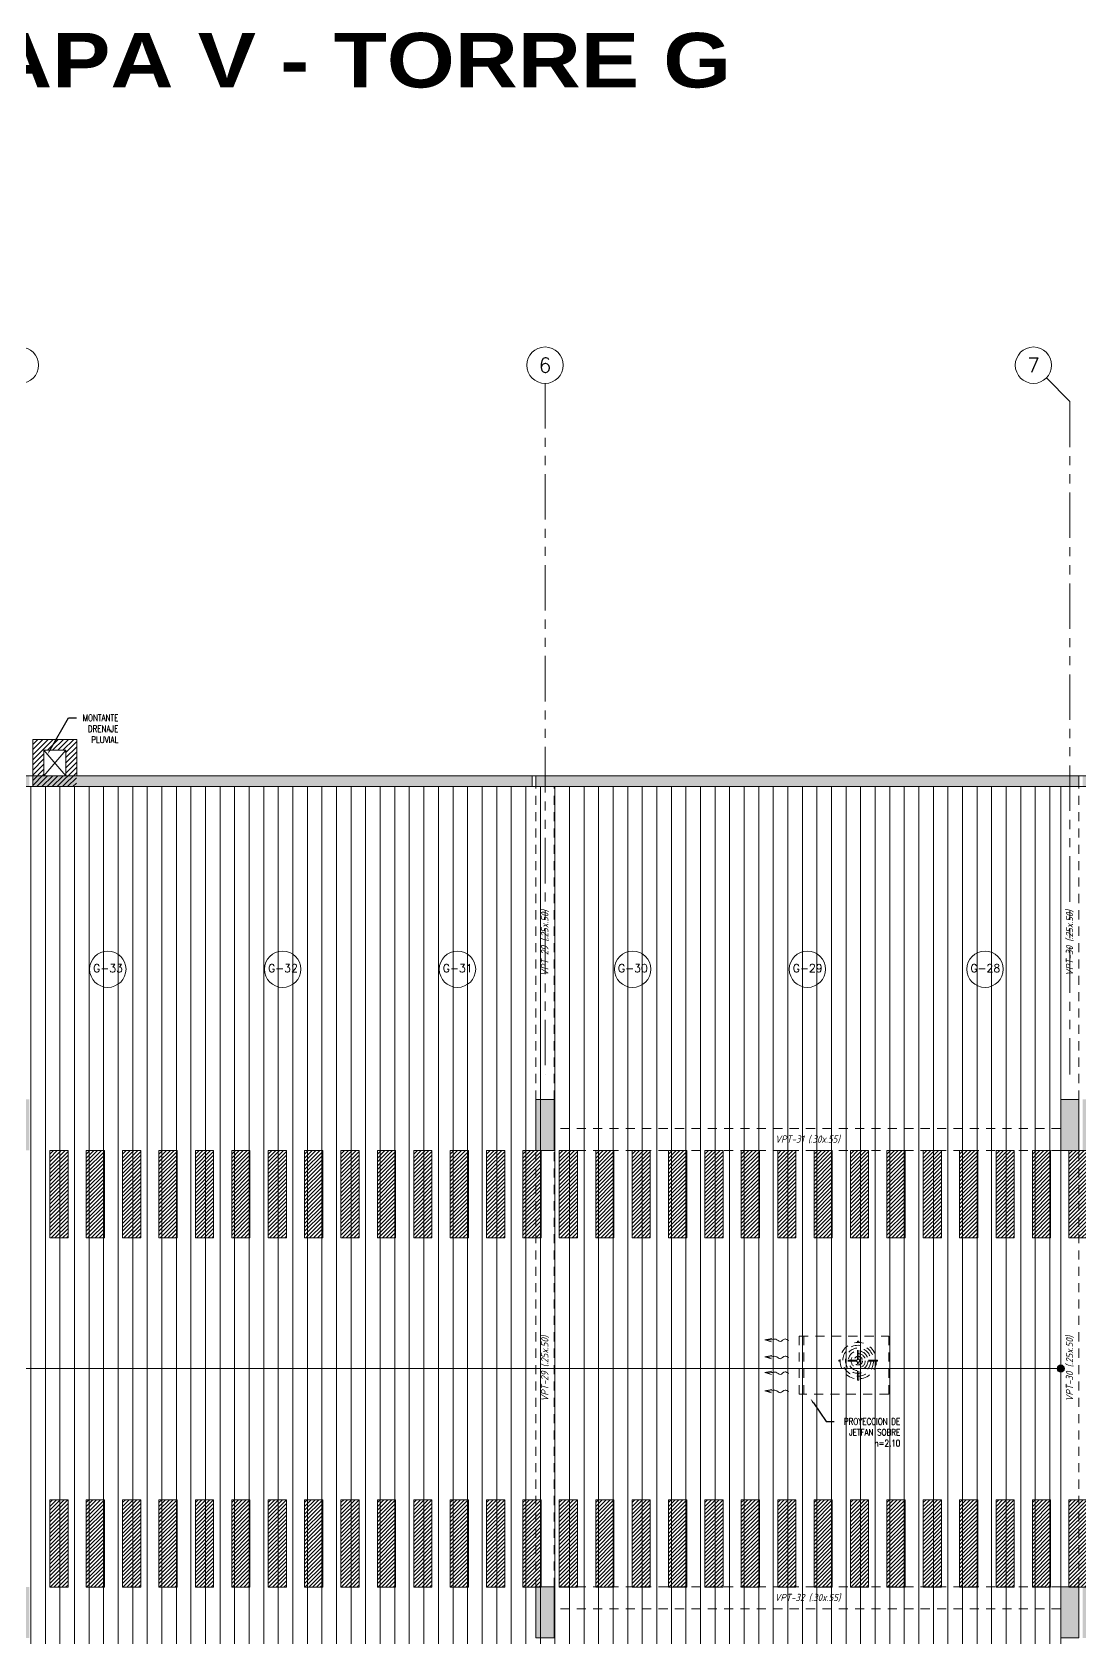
# Model space of a CAD drawing. Header units: millimetres. Extents: x 2085 to 2829, y 1352 to 1631.
# Drawn here: x 2142.4 to 2156.79, y 1447.39 to 1469.46 of the extents above; entities that cross this region are included whole.
import ezdxf
from ezdxf import colors
from ezdxf.entities.mleader import LeaderData, LeaderLine
from ezdxf.enums import TextEntityAlignment as Align
from ezdxf.math import Vec2, Vec3

# ---------------------------------------------------------------- set-up
doc = ezdxf.new("R2010")
doc.units = ezdxf.units.MM
for name, pattern in [('HIDDEN', [0.375, 0.25, -0.125]), ('HIDDEN2', [0.1875, 0.125, -0.0625]), ('PHANTOM', [2.5, 1.25, -0.25, 0.25, -0.25, 0.25, -0.25]), ('PHANTOM2', [1.25, 0.625, -0.125, 0.125, -0.125, 0.125, -0.125])]:
    doc.linetypes.add(name, pattern=pattern)
doc.layers.get('0').update_dxf_attribs({"color": 251, "lineweight": 9})
for name, color, linetype, lineweight in [('A-EJES', 251, 'PHANTOM', 9), ('A-ESTRUCTURA-HATCH', 251, 'Continuous', 13), ('A-ESTRUCTURA-PLACAS', 251, 'Continuous', 13), ('A-ESTRUCTURA-VIGAS', 251, 'HIDDEN2', 13), ('A-HATCH', 251, 'Continuous', 9), ('A-LINEAS', 251, 'Continuous', 9), ('A-MUROS', 251, 'Continuous', 9), ('A-NUMERO ESTAC', 251, 'Continuous', 13), ('A-TEXTO-INDICACIONES', 251, 'Continuous', 13), ('A_30_Extractores', 251, 'Continuous', 13), ('CIRCULACION PEATONAL', 251, 'Continuous', 13), ('L-06_EQ-FIN-CONT', 251, 'Continuous', 13), ('L3 Equipos y Ductos', 251, 'Continuous', 13), ('L4 Linea mediana', 251, 'Continuous', 13), ('L5 Linea mediana segmentada', 251, 'HIDDEN2', 13), ('L6 Linea fina', 251, 'Continuous', 13), ('MURO CF 60', 251, 'Continuous', 13)]:
    doc.layers.add(name, color=color, linetype=linetype, lineweight=lineweight)
doc.layers.add('A-ETAPAS', color=251, linetype='Continuous', lineweight=9, plot=False)
doc.layers.add('A_50_Vigas Chata', color=251, linetype='HIDDEN', lineweight=13, plot=False)
doc.styles.add('APPIA -TEXTOS-GENERALES', font='isocp.shx', dxfattribs={"oblique": 15})
doc.styles.add('R160-75', font='ariblk.ttf', dxfattribs={"height": 0.6})
doc.styles.add('ROMANS', font='romans.shx', dxfattribs={"width": 0.8})
doc.styles.add('TXT_COTAS', font='romans.shx', dxfattribs={"width": 0.8})

# ---------------------------------------------------------------- blocks, each defined once
blk = doc.blocks.new('EST P2')
at = {"layer": 'A-ESTRUCTURA-HATCH'}
h = blk.add_hatch(color=256, dxfattribs=at)
h.dxf.hatch_style = 1
h.paths.add_polyline_path([(-19.425, 5.95), (-23.374, 5.95), (-23.374, 5), (-25.49, 5), (-25.49, 4.85), (-23.224, 4.85), (-23.224, 5.75), (-19.575, 5.75), (-19.575, 4.85), (-18.03, 4.85), (-18.03, 5), (-19.425, 5)])
h.paths.add_polyline_path([(-25.54, 5), (-32.4, 5), (-32.4, 4.85), (-25.54, 4.85)])
h.paths.add_polyline_path([(-32.45, 5), (-39.91, 5), (-39.91, 4.85), (-32.45, 4.85)])
h.paths.add_polyline_path([(-39.96, 5), (-44.735, 5), (-44.735, 4.85), (-39.96, 4.85)])
h.paths.add_polyline_path([(-44.785, 5.05), (-45.035, 5.05), (-45.035, 0.15), (-47.24, 0.15), (-47.24, -0.15), (-44.785, -0.15)])
h.paths.add_polyline_path([(-46.99, -0.2), (-47.24, -0.2), (-47.24, -6.1), (-46.99, -6.1)])
h.paths.add_polyline_path([(-46.99, -6.15), (-47.24, -6.15), (-47.24, -11.4), (-46.99, -11.4)])
h.paths.add_polyline_path([(-39.96, -11.15), (-46.94, -11.15), (-46.94, -11.3), (-39.96, -11.3)])
h.paths.add_polyline_path([(-32.45, -11.15), (-39.91, -11.15), (-39.91, -11.3), (-32.45, -11.3)])
h.paths.add_polyline_path([(-25.54, -11.15), (-32.4, -11.15), (-32.4, -11.3), (-25.54, -11.3)])
h.paths.add_polyline_path([(-18.03, -11.15), (-25.49, -11.15), (-25.49, -11.3), (-18.03, -11.3)])
h.paths.add_polyline_path([(-11.12, -11.15), (-17.98, -11.15), (-17.98, -11.3), (-11.12, -11.3)])
h.paths.add_polyline_path([(-3.61, -11.15), (-11.07, -11.15), (-11.07, -11.3), (-3.61, -11.3)])
h.paths.add_polyline_path([(3.6, -11.15), (-3.56, -11.15), (-3.56, -11.3), (3.6, -11.3)])
h.paths.add_polyline_path([(12.2, -11.15), (3.65, -11.15), (3.65, -11.3), (12.2, -11.3)])
h.paths.add_polyline_path([(18.02, -11.15), (12.25, -11.15), (12.25, -11.3), (18.02, -11.3)])
h.paths.add_polyline_path([(23.02, -11.15), (18.07, -11.15), (18.07, -11.3), (23.02, -11.3)])
h.paths.add_polyline_path([(30.23, -11.15), (23.07, -11.15), (23.07, -11.3), (30.23, -11.3)])
h.paths.add_polyline_path([(35.53, -11.15), (30.28, -11.15), (30.28, -11.3), (35.53, -11.3)])
h.paths.add_polyline_path([(43.04, -11.15), (35.58, -11.15), (35.58, -11.3), (43.04, -11.3)])
h.paths.add_polyline_path([(49.95, -11.15), (43.09, -11.15), (43.09, -11.3), (49.95, -11.3)])
h.paths.add_polyline_path([(57.46, -11.15), (50, -11.15), (50, -11.3), (57.46, -11.3)])
h.paths.add_polyline_path([(64.37, -11.15), (57.51, -11.15), (57.51, -11.3), (64.37, -11.3)])
h.paths.add_polyline_path([(71.88, -11.15), (64.42, -11.15), (64.42, -11.3), (71.88, -11.3)])
h.paths.add_polyline_path([(59.801, -0.15), (60.001, -0.15, -0.616916), (65.272, 2.496), (65.272, -0.15), (65.422, -0.15), (65.422, 2.378, -0.221665), (66.601, -0.15), (66.801, -0.15, 0.99999)], flags=0)
h.paths.add_polyline_path([(72.801, -0.15), (73.001, -0.15, 1), (53.601, -0.15), (53.801, -0.15, -1)])
h.paths.add_polyline_path([(53.376, 5), (51.865, 5), (51.865, 4.85), (53.376, 4.85)])
h.paths.add_polyline_path([(51.865, 5), (47.915, 5), (47.915, -0.15), (50.25, -0.15), (50.25, 0), (48.065, 0), (48.065, 2.05), (50.015, 2.05), (50.015, 2.2), (48.065, 2.2), (48.065, 4.85), (51.715, 4.85), (51.715, 1.9), (51.865, 1.9), (51.865, 4.85), (51.865, 4.85)])
h.paths.add_polyline_path([(47.865, 5), (43.09, 5), (43.09, 4.85), (47.865, 4.85)])
h.paths.add_polyline_path([(43.04, 5), (35.58, 5), (35.58, 4.85), (43.04, 4.85)])
h.paths.add_polyline_path([(32.726, 5.95), (28.776, 5.95), (28.776, 5), (23.07, 5), (23.07, 4.85), (28.926, 4.85), (28.926, 5.75), (32.576, 5.75), (32.576, 4.85), (35.53, 4.85), (35.53, 5), (32.726, 5)])
h.paths.add_polyline_path([(23.02, 5), (18.07, 5), (18.07, 4.85), (23.02, 4.85)])
h.paths.add_polyline_path([(18.02, 5), (12.25, 5), (12.25, 4.85), (18.02, 4.85)])
h.paths.add_polyline_path([(12.2, 5), (5.876, 5), (5.876, 4.85), (12.2, 4.85)])
h.paths.add_polyline_path([(3.775, 5), (-3.56, 5), (-3.56, 4.85), (-0.175, 4.85), (-0.175, -0.151), (1.925, -0.151), (1.925, 0), (-0.025, 0), (-0.025, 2.05), (3.775, 2.05), (3.775, 2.2), (-0.025, 2.2), (-0.025, 4.85), (3.625, 4.85), (3.625, 3.2), (3.775, 3.2)])
h.paths.add_polyline_path([(-3.61, 5), (-11.07, 5), (-11.07, 4.85), (-3.61, 4.85)])
h.paths.add_polyline_path([(-11.12, 5), (-17.98, 5), (-17.98, 4.85), (-11.12, 4.85)])
h = blk.add_hatch(color=256, dxfattribs=at)
h.dxf.hatch_style = 1
h.paths.add_polyline_path([(-3.56, -6.15), (-3.31, -6.15), (-3.31, -6.85), (-3.56, -6.85)])
h.paths.add_polyline_path([(-3.56, 0.55), (-3.31, 0.55), (-3.31, -0.15), (-3.56, -0.15)])
h.paths.add_polyline_path([(-3.86, -6.15), (-3.61, -6.15), (-3.61, -6.85), (-3.86, -6.85)])
h.paths.add_polyline_path([(-3.86, 0.55), (-3.61, 0.55), (-3.61, -0.15), (-3.86, -0.15)])
h.paths.add_polyline_path([(-11.07, -6.15), (-10.82, -6.15), (-10.82, -6.85), (-11.07, -6.85)])
h.paths.add_polyline_path([(-11.07, 0.55), (-10.82, 0.55), (-10.82, -0.15), (-11.07, -0.15)])
h.paths.add_polyline_path([(-18.28, -6.15), (-18.03, -6.15), (-18.03, -6.85), (-18.28, -6.85)])
h.paths.add_polyline_path([(-18.28, 0.55), (-18.03, 0.55), (-18.03, -0.15), (-18.28, -0.15)])
h.paths.add_polyline_path([(-25.49, -6.15), (-25.24, -6.15), (-25.24, -6.85), (-25.49, -6.85)])
h.paths.add_polyline_path([(-25.49, 0.55), (-25.24, 0.55), (-25.24, -0.15), (-25.49, -0.15)])
h.paths.add_polyline_path([(-32.7, -6.15), (-32.45, -6.15), (-32.45, -6.85), (-32.7, -6.85)])
h.paths.add_polyline_path([(-32.7, 0.55), (-32.45, 0.55), (-32.45, -0.15), (-32.7, -0.15)])
h.paths.add_polyline_path([(-39.91, -6.15), (-39.66, -6.15), (-39.66, -6.85), (-39.91, -6.85)])
h.paths.add_polyline_path([(-39.91, 0.55), (-39.66, 0.55), (-39.66, -0.15), (-39.91, -0.15)])
h.paths.add_polyline_path([(3.65, -6.15), (3.9, -6.15), (3.9, -6.85), (3.65, -6.85)])
h.paths.add_polyline_path([(3.626, 0.55), (3.9, 0.55), (3.9, -0.15), (3.626, -0.15)])
h.paths.add_polyline_path([(42.79, -6.15), (43.04, -6.15), (43.04, -6.85), (42.79, -6.85)])
h.paths.add_polyline_path([(42.79, 0.55), (43.04, 0.55), (43.04, -0.15), (42.79, -0.15)])
h.paths.add_polyline_path([(35.58, -6.15), (35.83, -6.15), (35.83, -6.85), (35.58, -6.85)])
h.paths.add_polyline_path([(35.58, 0.55), (35.83, 0.55), (35.83, -0.15), (35.58, -0.15)])
h.paths.add_polyline_path([(35.28, -6.15), (35.53, -6.15), (35.53, -6.85), (35.28, -6.85)])
h.paths.add_polyline_path([(35.28, 0.55), (35.53, 0.55), (35.53, -0.15), (35.28, -0.15)])
h.paths.add_polyline_path([(30.28, -6.15), (30.53, -6.15), (30.53, -6.85), (30.28, -6.85)])
h.paths.add_polyline_path([(30.28, 0.55), (30.53, 0.55), (30.53, -0.15), (30.28, -0.15)])
h.paths.add_polyline_path([(23.07, -6.15), (23.32, -6.15), (23.32, -6.85), (23.07, -6.85)])
h.paths.add_polyline_path([(23.07, 0.55), (23.32, 0.55), (23.32, -0.15), (23.07, -0.15)])
h.paths.add_polyline_path([(18.07, -6.15), (18.32, -6.15), (18.32, -6.85), (18.07, -6.85)])
h.paths.add_polyline_path([(18.07, 0.55), (18.32, 0.55), (18.32, -0.15), (18.07, -0.15)])
h.paths.add_polyline_path([(10.86, -6.15), (11.11, -6.15), (11.11, -6.85), (10.86, -6.85)])
h.paths.add_polyline_path([(10.86, 0.55), (11.11, 0.55), (11.11, -0.15), (10.86, -0.15)])
h.paths.add_polyline_path([(71.63, -6.15), (71.88, -6.15), (71.88, -6.85), (71.63, -6.85)])
h.paths.add_polyline_path([(64.42, -6.15), (64.67, -6.15), (64.67, -6.85), (64.42, -6.85)])
h.paths.add_polyline_path([(57.21, -6.15), (57.46, -6.15), (57.46, -6.85), (57.21, -6.85)])
h.paths.add_polyline_path([(50, -6.15), (50.25, -6.15), (50.25, -6.85), (50, -6.85)])
at = {"layer": 'A-ESTRUCTURA-PLACAS'}
for points in [[(-11.12, 4.85), (-17.98, 4.85), (-17.98, 5), (-11.12, 5)], [(-11.07, 5), (-3.61, 5), (-3.61, 4.85), (-11.07, 4.85)], [(-11.07, 0.55), (-10.82, 0.55), (-10.82, -0.15), (-11.07, -0.15)], [(-3.86, 0.55), (-3.61, 0.55), (-3.61, -0.15), (-3.86, -0.15)], [(-11.07, -6.15), (-10.82, -6.15), (-10.82, -6.85), (-11.07, -6.85)], [(-3.86, -6.15), (-3.61, -6.15), (-3.61, -6.85), (-3.86, -6.85)]]:
    blk.add_lwpolyline(points, close=True, dxfattribs=at)
at = {"layer": 'A-ESTRUCTURA-VIGAS'}
for points in [[(-11.07, 0.55), (-11.07, 4.85)], [(-10.82, 0.55), (-10.82, 4.85)], [(-3.86, 0.55), (-3.86, 4.85)], [(-3.61, 0.55), (-3.61, 4.85)], [(-3.86, 0.15), (-10.82, 0.15)], [(-11.07, -6.15), (-11.07, -0.15)], [(-10.82, -6.15), (-10.82, -0.15)], [(-3.86, -0.15), (-10.82, -0.15)], [(-3.86, -6.15), (-3.86, -0.15)], [(-3.61, -6.15), (-3.61, -0.15)], [(-3.86, -6.15), (-10.82, -6.15)], [(-3.86, -6.45), (-10.82, -6.45)]]:
    blk.add_lwpolyline(points, dxfattribs=at)
at = {"layer": 'A_50_Vigas Chata', "char_height": 0.1, "attachment_point": 5, "rotation": 90, "style": 'APPIA -TEXTOS-GENERALES'}
for s, insert in [('VPT-29 (.25x.50)', (-10.945, 2.7)), ('VPT-30 (.25x.50)', (-3.735, 2.7)), ('VPT-29 (.25x.50)', (-10.945, -3.15)), ('VPT-30 (.25x.50)', (-3.735, -3.15))]:
    blk.add_mtext(s, dxfattribs=dict(at, insert=insert))
at = {"layer": 'A_50_Vigas Chata', "char_height": 0.1, "attachment_point": 5, "style": 'APPIA -TEXTOS-GENERALES'}
for s, insert in [('VPT-31 (.30x.55)', (-7.34, 0)), ('VPT-32 (.30x.55)', (-7.34, -6.3))]:
    blk.add_mtext(s, dxfattribs=dict(at, insert=insert))
blk = doc.blocks.new('*U112')
at = {"layer": 'CIRCULACION PEATONAL'}
h = blk.add_hatch(dxfattribs=at)
h.set_pattern_fill('ANSI31', color=256, scale=0.3)
h.set_pattern_definition([(45, (73.750368, 0), (-0.0265165, 0.0265165), [])])
h.paths.add_polyline_path([(74.047, 0.228), (73.797, 0.228), (73.797, -0.972), (74.047, -0.972)])
h = blk.add_hatch(dxfattribs=at)
h.set_pattern_fill('ANSI31', color=256, scale=0.3)
h.set_pattern_definition([(45, (74.250368, 0), (-0.0265165, 0.0265165), [])])
h.paths.add_polyline_path([(74.547, 0.228), (74.297, 0.228), (74.297, -0.972), (74.547, -0.972)])
h = blk.add_hatch(dxfattribs=at)
h.set_pattern_fill('ANSI31', color=256, scale=0.3)
h.set_pattern_definition([(45, (74.750368, 0), (-0.0265165, 0.0265165), [])])
h.paths.add_polyline_path([(75.047, 0.228), (74.797, 0.228), (74.797, -0.972), (75.047, -0.972)])
h = blk.add_hatch(dxfattribs=at)
h.set_pattern_fill('ANSI31', color=256, scale=0.3)
h.set_pattern_definition([(45, (75.250368, 0), (-0.0265165, 0.0265165), [])])
h.paths.add_polyline_path([(75.547, 0.228), (75.297, 0.228), (75.297, -0.972), (75.547, -0.972)])
h = blk.add_hatch(dxfattribs=at)
h.set_pattern_fill('ANSI31', color=256, scale=0.3)
h.set_pattern_definition([(45, (75.750368, 0), (-0.0265165, 0.0265165), [])])
h.paths.add_polyline_path([(76.047, 0.228), (75.797, 0.228), (75.797, -0.972), (76.047, -0.972)])
h = blk.add_hatch(dxfattribs=at)
h.set_pattern_fill('ANSI31', color=256, scale=0.3)
h.set_pattern_definition([(45, (76.250368, 0), (-0.0265165, 0.0265165), [])])
h.paths.add_polyline_path([(76.547, 0.228), (76.297, 0.228), (76.297, -0.972), (76.547, -0.972)])
h = blk.add_hatch(dxfattribs=at)
h.set_pattern_fill('ANSI31', color=256, scale=0.3)
h.set_pattern_definition([(45, (76.750368, 0), (-0.0265165, 0.0265165), [])])
h.paths.add_polyline_path([(77.047, 0.228), (76.797, 0.228), (76.797, -0.972), (77.047, -0.972)])
h = blk.add_hatch(dxfattribs=at)
h.set_pattern_fill('ANSI31', color=256, scale=0.3)
h.set_pattern_definition([(45, (77.250368, 0), (-0.0265165, 0.0265165), [])])
h.paths.add_polyline_path([(77.547, 0.228), (77.297, 0.228), (77.297, -0.972), (77.547, -0.972)])
h = blk.add_hatch(dxfattribs=at)
h.set_pattern_fill('ANSI31', color=256, scale=0.3)
h.set_pattern_definition([(45, (77.750368, 0), (-0.0265165, 0.0265165), [])])
h.paths.add_polyline_path([(78.047, 0.228), (77.797, 0.228), (77.797, -0.972), (78.047, -0.972)])
h = blk.add_hatch(dxfattribs=at)
h.set_pattern_fill('ANSI31', color=256, scale=0.3)
h.set_pattern_definition([(45, (78.250368, 0), (-0.0265165, 0.0265165), [])])
h.paths.add_polyline_path([(78.547, 0.228), (78.297, 0.228), (78.297, -0.972), (78.547, -0.972)])
h = blk.add_hatch(dxfattribs=at)
h.set_pattern_fill('ANSI31', color=256, scale=0.3)
h.set_pattern_definition([(45, (78.750368, 0), (-0.0265165, 0.0265165), [])])
h.paths.add_polyline_path([(79.047, 0.228), (78.797, 0.228), (78.797, -0.972), (79.047, -0.972)])
h = blk.add_hatch(dxfattribs=at)
h.set_pattern_fill('ANSI31', color=256, scale=0.3)
h.set_pattern_definition([(45, (79.250368, 0), (-0.0265165, 0.0265165), [])])
h.paths.add_polyline_path([(79.547, 0.228), (79.297, 0.228), (79.297, -0.972), (79.547, -0.972)])
h = blk.add_hatch(dxfattribs=at)
h.set_pattern_fill('ANSI31', color=256, scale=0.3)
h.set_pattern_definition([(45, (79.750368, 0), (-0.0265165, 0.0265165), [])])
h.paths.add_polyline_path([(80.047, 0.228), (79.797, 0.228), (79.797, -0.972), (80.047, -0.972)])
h = blk.add_hatch(dxfattribs=at)
h.set_pattern_fill('ANSI31', color=256, scale=0.3)
h.set_pattern_definition([(45, (80.250368, 0), (-0.0265165, 0.0265165), [])])
h.paths.add_polyline_path([(80.547, 0.228), (80.297, 0.228), (80.297, -0.972), (80.547, -0.972)])
h = blk.add_hatch(dxfattribs=at)
h.set_pattern_fill('ANSI31', color=256, scale=0.3)
h.set_pattern_definition([(45, (80.750368, 0), (-0.0265165, 0.0265165), [])])
h.paths.add_polyline_path([(81.047, 0.228), (80.797, 0.228), (80.797, -0.972), (81.047, -0.972)])
h = blk.add_hatch(dxfattribs=at)
h.set_pattern_fill('ANSI31', color=256, scale=0.3)
h.set_pattern_definition([(45, (81.250368, 0), (-0.0265165, 0.0265165), [])])
h.paths.add_polyline_path([(81.547, 0.228), (81.297, 0.228), (81.297, -0.972), (81.547, -0.972)])
h = blk.add_hatch(dxfattribs=at)
h.set_pattern_fill('ANSI31', color=256, scale=0.3)
h.set_pattern_definition([(45, (81.750368, 0), (-0.0265165, 0.0265165), [])])
h.paths.add_polyline_path([(82.047, 0.228), (81.797, 0.228), (81.797, -0.972), (82.047, -0.972)])
h = blk.add_hatch(dxfattribs=at)
h.set_pattern_fill('ANSI31', color=256, scale=0.3)
h.set_pattern_definition([(45, (82.250368, 0), (-0.0265165, 0.0265165), [])])
h.paths.add_polyline_path([(82.547, 0.228), (82.297, 0.228), (82.297, -0.972), (82.547, -0.972)])
h = blk.add_hatch(dxfattribs=at)
h.set_pattern_fill('ANSI31', color=256, scale=0.3)
h.set_pattern_definition([(45, (82.750368, 0), (-0.0265165, 0.0265165), [])])
h.paths.add_polyline_path([(83.047, 0.228), (82.797, 0.228), (82.797, -0.972), (83.047, -0.972)])
h = blk.add_hatch(dxfattribs=at)
h.set_pattern_fill('ANSI31', color=256, scale=0.3)
h.set_pattern_definition([(45, (83.250368, 0), (-0.0265165, 0.0265165), [])])
h.paths.add_polyline_path([(83.547, 0.228), (83.297, 0.228), (83.297, -0.972), (83.547, -0.972)])
h = blk.add_hatch(dxfattribs=at)
h.set_pattern_fill('ANSI31', color=256, scale=0.3)
h.set_pattern_definition([(45, (83.750368, 0), (-0.0265165, 0.0265165), [])])
h.paths.add_polyline_path([(84.047, 0.228), (83.797, 0.228), (83.797, -0.972), (84.047, -0.972)])
h = blk.add_hatch(dxfattribs=at)
h.set_pattern_fill('ANSI31', color=256, scale=0.3)
h.set_pattern_definition([(45, (84.250368, 0), (-0.0265165, 0.0265165), [])])
h.paths.add_polyline_path([(84.547, 0.228), (84.297, 0.228), (84.297, -0.972), (84.547, -0.972)])
h = blk.add_hatch(dxfattribs=at)
h.set_pattern_fill('ANSI31', color=256, scale=0.3)
h.set_pattern_definition([(45, (84.750368, 0), (-0.0265165, 0.0265165), [])])
h.paths.add_polyline_path([(85.047, 0.228), (84.797, 0.228), (84.797, -0.972), (85.047, -0.972)])
h = blk.add_hatch(dxfattribs=at)
h.set_pattern_fill('ANSI31', color=256, scale=0.3)
h.set_pattern_definition([(45, (85.250368, 0), (-0.0265165, 0.0265165), [])])
h.paths.add_polyline_path([(85.547, 0.228), (85.297, 0.228), (85.297, -0.972), (85.547, -0.972)])
h = blk.add_hatch(dxfattribs=at)
h.set_pattern_fill('ANSI31', color=256, scale=0.3)
h.set_pattern_definition([(45, (85.750368, 0), (-0.0265165, 0.0265165), [])])
h.paths.add_polyline_path([(86.047, 0.228), (85.797, 0.228), (85.797, -0.972), (86.047, -0.972)])
h = blk.add_hatch(dxfattribs=at)
h.set_pattern_fill('ANSI31', color=256, scale=0.3)
h.set_pattern_definition([(45, (86.250368, 0), (-0.0265165, 0.0265165), [])])
h.paths.add_polyline_path([(86.547, 0.228), (86.297, 0.228), (86.297, -0.972), (86.547, -0.972)])
h = blk.add_hatch(dxfattribs=at)
h.set_pattern_fill('ANSI31', color=256, scale=0.3)
h.set_pattern_definition([(45, (86.750368, 0), (-0.0265165, 0.0265165), [])])
h.paths.add_polyline_path([(87.047, 0.228), (86.797, 0.228), (86.797, -0.972), (87.047, -0.972)])
h = blk.add_hatch(dxfattribs=at)
h.set_pattern_fill('ANSI31', color=256, scale=0.3)
h.set_pattern_definition([(45, (87.250368, 0), (-0.0265165, 0.0265165), [])])
h.paths.add_polyline_path([(87.547, 0.228), (87.297, 0.228), (87.297, -0.972), (87.547, -0.972)])
h = blk.add_hatch(dxfattribs=at)
h.set_pattern_fill('ANSI31', color=256, scale=0.3)
h.set_pattern_definition([(45, (87.750368, 0), (-0.0265165, 0.0265165), [])])
h.paths.add_polyline_path([(88.047, 0.228), (87.797, 0.228), (87.797, -0.972), (88.047, -0.972)])
for points in [[(73.797, -0.972), (74.047, -0.972), (74.047, 0.228), (73.797, 0.228)], [(74.297, -0.972), (74.547, -0.972), (74.547, 0.228), (74.297, 0.228)], [(74.797, -0.972), (75.047, -0.972), (75.047, 0.228), (74.797, 0.228)], [(75.297, -0.972), (75.547, -0.972), (75.547, 0.228), (75.297, 0.228)], [(75.797, -0.972), (76.047, -0.972), (76.047, 0.228), (75.797, 0.228)], [(76.297, -0.972), (76.547, -0.972), (76.547, 0.228), (76.297, 0.228)], [(76.797, -0.972), (77.047, -0.972), (77.047, 0.228), (76.797, 0.228)], [(77.297, -0.972), (77.547, -0.972), (77.547, 0.228), (77.297, 0.228)], [(77.797, -0.972), (78.047, -0.972), (78.047, 0.228), (77.797, 0.228)], [(78.297, -0.972), (78.547, -0.972), (78.547, 0.228), (78.297, 0.228)], [(78.797, -0.972), (79.047, -0.972), (79.047, 0.228), (78.797, 0.228)], [(79.297, -0.972), (79.547, -0.972), (79.547, 0.228), (79.297, 0.228)], [(79.797, -0.972), (80.047, -0.972), (80.047, 0.228), (79.797, 0.228)], [(80.297, -0.972), (80.547, -0.972), (80.547, 0.228), (80.297, 0.228)], [(80.797, -0.972), (81.047, -0.972), (81.047, 0.228), (80.797, 0.228)], [(81.297, -0.972), (81.547, -0.972), (81.547, 0.228), (81.297, 0.228)], [(81.797, -0.972), (82.047, -0.972), (82.047, 0.228), (81.797, 0.228)], [(82.297, -0.972), (82.547, -0.972), (82.547, 0.228), (82.297, 0.228)], [(82.797, -0.972), (83.047, -0.972), (83.047, 0.228), (82.797, 0.228)], [(83.297, -0.972), (83.547, -0.972), (83.547, 0.228), (83.297, 0.228)], [(83.797, -0.972), (84.047, -0.972), (84.047, 0.228), (83.797, 0.228)], [(84.297, -0.972), (84.547, -0.972), (84.547, 0.228), (84.297, 0.228)], [(84.797, -0.972), (85.047, -0.972), (85.047, 0.228), (84.797, 0.228)], [(85.297, -0.972), (85.547, -0.972), (85.547, 0.228), (85.297, 0.228)], [(85.797, -0.972), (86.047, -0.972), (86.047, 0.228), (85.797, 0.228)], [(86.297, -0.972), (86.547, -0.972), (86.547, 0.228), (86.297, 0.228)], [(86.797, -0.972), (87.047, -0.972), (87.047, 0.228), (86.797, 0.228)], [(87.297, -0.972), (87.547, -0.972), (87.547, 0.228), (87.297, 0.228)], [(87.797, -0.972), (88.047, -0.972), (88.047, 0.228), (87.797, 0.228)]]:
    blk.add_lwpolyline(points, close=True, dxfattribs=at)
blk = doc.blocks.new('EJES 1P')
at = {"layer": 'A-EJES', "linetype": 'PHANTOM2'}
blk.add_line((40.951, 5.416), (41.274, 5.092), dxfattribs=at)
for points in [[(34.064, 5.345), (34.064, -4.158)], [(41.274, 5.092), (41.274, -4.158)]]:
    blk.add_lwpolyline(points, dxfattribs=at)
at = {"layer": 'A-EJES', "linetype": 'Continuous'}
for centre in [(26.854, 5.592), (34.064, 5.592), (40.774, 5.592)]:
    blk.add_circle(centre, 0.25, dxfattribs=at)
at = {"layer": 'A-EJES', "linetype": 'Continuous', "style": 'ROMANS'}
for s, p in [('6', (34.064, 5.592)), ('7', (40.774, 5.592))]:
    blk.add_text(s, height=0.2, dxfattribs=at).set_placement(p, align=Align.MIDDLE_CENTER)
blk = doc.blocks.new('*U110')
at = {"layer": 'CIRCULACION PEATONAL'}
h = blk.add_hatch(dxfattribs=at)
h.set_pattern_fill('ANSI31', color=256, scale=0.3)
h.set_pattern_definition([(45, (64.750368, 0), (-0.0265165, 0.0265165), [])])
h.paths.add_polyline_path([(65.047, 0.228), (64.797, 0.228), (64.797, -0.972), (65.047, -0.972)])
h = blk.add_hatch(dxfattribs=at)
h.set_pattern_fill('ANSI31', color=256, scale=0.3)
h.set_pattern_definition([(45, (65.250368, 0), (-0.0265165, 0.0265165), [])])
h.paths.add_polyline_path([(65.547, 0.228), (65.297, 0.228), (65.297, -0.972), (65.547, -0.972)])
h = blk.add_hatch(dxfattribs=at)
h.set_pattern_fill('ANSI31', color=256, scale=0.3)
h.set_pattern_definition([(45, (65.750368, 0), (-0.0265165, 0.0265165), [])])
h.paths.add_polyline_path([(66.047, 0.228), (65.797, 0.228), (65.797, -0.972), (66.047, -0.972)])
h = blk.add_hatch(dxfattribs=at)
h.set_pattern_fill('ANSI31', color=256, scale=0.3)
h.set_pattern_definition([(45, (66.250368, 0), (-0.0265165, 0.0265165), [])])
h.paths.add_polyline_path([(66.547, 0.228), (66.297, 0.228), (66.297, -0.972), (66.547, -0.972)])
h = blk.add_hatch(dxfattribs=at)
h.set_pattern_fill('ANSI31', color=256, scale=0.3)
h.set_pattern_definition([(45, (66.750368, 0), (-0.0265165, 0.0265165), [])])
h.paths.add_polyline_path([(67.047, 0.228), (66.797, 0.228), (66.797, -0.972), (67.047, -0.972)])
h = blk.add_hatch(dxfattribs=at)
h.set_pattern_fill('ANSI31', color=256, scale=0.3)
h.set_pattern_definition([(45, (67.250368, 0), (-0.0265165, 0.0265165), [])])
h.paths.add_polyline_path([(67.547, 0.228), (67.297, 0.228), (67.297, -0.972), (67.547, -0.972)])
h = blk.add_hatch(dxfattribs=at)
h.set_pattern_fill('ANSI31', color=256, scale=0.3)
h.set_pattern_definition([(45, (67.750368, 0), (-0.0265165, 0.0265165), [])])
h.paths.add_polyline_path([(68.047, 0.228), (67.797, 0.228), (67.797, -0.972), (68.047, -0.972)])
h = blk.add_hatch(dxfattribs=at)
h.set_pattern_fill('ANSI31', color=256, scale=0.3)
h.set_pattern_definition([(45, (68.250368, 0), (-0.0265165, 0.0265165), [])])
h.paths.add_polyline_path([(68.547, 0.228), (68.297, 0.228), (68.297, -0.972), (68.547, -0.972)])
h = blk.add_hatch(dxfattribs=at)
h.set_pattern_fill('ANSI31', color=256, scale=0.3)
h.set_pattern_definition([(45, (68.750368, 0), (-0.0265165, 0.0265165), [])])
h.paths.add_polyline_path([(69.047, 0.228), (68.797, 0.228), (68.797, -0.972), (69.047, -0.972)])
h = blk.add_hatch(dxfattribs=at)
h.set_pattern_fill('ANSI31', color=256, scale=0.3)
h.set_pattern_definition([(45, (69.250368, 0), (-0.0265165, 0.0265165), [])])
h.paths.add_polyline_path([(69.547, 0.228), (69.297, 0.228), (69.297, -0.972), (69.547, -0.972)])
h = blk.add_hatch(dxfattribs=at)
h.set_pattern_fill('ANSI31', color=256, scale=0.3)
h.set_pattern_definition([(45, (69.750368, 0), (-0.0265165, 0.0265165), [])])
h.paths.add_polyline_path([(70.047, 0.228), (69.797, 0.228), (69.797, -0.972), (70.047, -0.972)])
h = blk.add_hatch(dxfattribs=at)
h.set_pattern_fill('ANSI31', color=256, scale=0.3)
h.set_pattern_definition([(45, (70.250368, 0), (-0.0265165, 0.0265165), [])])
h.paths.add_polyline_path([(70.547, 0.228), (70.297, 0.228), (70.297, -0.972), (70.547, -0.972)])
h = blk.add_hatch(dxfattribs=at)
h.set_pattern_fill('ANSI31', color=256, scale=0.3)
h.set_pattern_definition([(45, (70.750368, 0), (-0.0265165, 0.0265165), [])])
h.paths.add_polyline_path([(71.047, 0.228), (70.797, 0.228), (70.797, -0.972), (71.047, -0.972)])
h = blk.add_hatch(dxfattribs=at)
h.set_pattern_fill('ANSI31', color=256, scale=0.3)
h.set_pattern_definition([(45, (71.250368, 0), (-0.0265165, 0.0265165), [])])
h.paths.add_polyline_path([(71.547, 0.228), (71.297, 0.228), (71.297, -0.972), (71.547, -0.972)])
h = blk.add_hatch(dxfattribs=at)
h.set_pattern_fill('ANSI31', color=256, scale=0.3)
h.set_pattern_definition([(45, (71.750368, 0), (-0.0265165, 0.0265165), [])])
h.paths.add_polyline_path([(72.047, 0.228), (71.797, 0.228), (71.797, -0.972), (72.047, -0.972)])
h = blk.add_hatch(dxfattribs=at)
h.set_pattern_fill('ANSI31', color=256, scale=0.3)
h.set_pattern_definition([(45, (72.250368, 0), (-0.0265165, 0.0265165), [])])
h.paths.add_polyline_path([(72.547, 0.228), (72.297, 0.228), (72.297, -0.972), (72.547, -0.972)])
h = blk.add_hatch(dxfattribs=at)
h.set_pattern_fill('ANSI31', color=256, scale=0.3)
h.set_pattern_definition([(45, (72.750368, 0), (-0.0265165, 0.0265165), [])])
h.paths.add_polyline_path([(73.047, 0.228), (72.797, 0.228), (72.797, -0.972), (73.047, -0.972)])
h = blk.add_hatch(dxfattribs=at)
h.set_pattern_fill('ANSI31', color=256, scale=0.3)
h.set_pattern_definition([(45, (73.250368, 0), (-0.0265165, 0.0265165), [])])
h.paths.add_polyline_path([(73.547, 0.228), (73.297, 0.228), (73.297, -0.972), (73.547, -0.972)])
h = blk.add_hatch(dxfattribs=at)
h.set_pattern_fill('ANSI31', color=256, scale=0.3)
h.set_pattern_definition([(45, (73.750368, 0), (-0.0265165, 0.0265165), [])])
h.paths.add_polyline_path([(74.047, 0.228), (73.797, 0.228), (73.797, -0.972), (74.047, -0.972)])
h = blk.add_hatch(dxfattribs=at)
h.set_pattern_fill('ANSI31', color=256, scale=0.3)
h.set_pattern_definition([(45, (74.250368, 0), (-0.0265165, 0.0265165), [])])
h.paths.add_polyline_path([(74.547, 0.228), (74.297, 0.228), (74.297, -0.972), (74.547, -0.972)])
h = blk.add_hatch(dxfattribs=at)
h.set_pattern_fill('ANSI31', color=256, scale=0.3)
h.set_pattern_definition([(45, (74.750368, 0), (-0.0265165, 0.0265165), [])])
h.paths.add_polyline_path([(75.047, 0.228), (74.797, 0.228), (74.797, -0.972), (75.047, -0.972)])
h = blk.add_hatch(dxfattribs=at)
h.set_pattern_fill('ANSI31', color=256, scale=0.3)
h.set_pattern_definition([(45, (75.250368, 0), (-0.0265165, 0.0265165), [])])
h.paths.add_polyline_path([(75.547, 0.228), (75.297, 0.228), (75.297, -0.972), (75.547, -0.972)])
h = blk.add_hatch(dxfattribs=at)
h.set_pattern_fill('ANSI31', color=256, scale=0.3)
h.set_pattern_definition([(45, (75.750368, 0), (-0.0265165, 0.0265165), [])])
h.paths.add_polyline_path([(76.047, 0.228), (75.797, 0.228), (75.797, -0.972), (76.047, -0.972)])
h = blk.add_hatch(dxfattribs=at)
h.set_pattern_fill('ANSI31', color=256, scale=0.3)
h.set_pattern_definition([(45, (76.250368, 0), (-0.0265165, 0.0265165), [])])
h.paths.add_polyline_path([(76.547, 0.228), (76.297, 0.228), (76.297, -0.972), (76.547, -0.972)])
h = blk.add_hatch(dxfattribs=at)
h.set_pattern_fill('ANSI31', color=256, scale=0.3)
h.set_pattern_definition([(45, (76.750368, 0), (-0.0265165, 0.0265165), [])])
h.paths.add_polyline_path([(77.047, 0.228), (76.797, 0.228), (76.797, -0.972), (77.047, -0.972)])
h = blk.add_hatch(dxfattribs=at)
h.set_pattern_fill('ANSI31', color=256, scale=0.3)
h.set_pattern_definition([(45, (77.250368, 0), (-0.0265165, 0.0265165), [])])
h.paths.add_polyline_path([(77.547, 0.228), (77.297, 0.228), (77.297, -0.972), (77.547, -0.972)])
h = blk.add_hatch(dxfattribs=at)
h.set_pattern_fill('ANSI31', color=256, scale=0.3)
h.set_pattern_definition([(45, (77.750368, 0), (-0.0265165, 0.0265165), [])])
h.paths.add_polyline_path([(78.047, 0.228), (77.797, 0.228), (77.797, -0.972), (78.047, -0.972)])
h = blk.add_hatch(dxfattribs=at)
h.set_pattern_fill('ANSI31', color=256, scale=0.3)
h.set_pattern_definition([(45, (78.250368, 0), (-0.0265165, 0.0265165), [])])
h.paths.add_polyline_path([(78.547, 0.228), (78.297, 0.228), (78.297, -0.972), (78.547, -0.972)])
h = blk.add_hatch(dxfattribs=at)
h.set_pattern_fill('ANSI31', color=256, scale=0.3)
h.set_pattern_definition([(45, (78.750368, 0), (-0.0265165, 0.0265165), [])])
h.paths.add_polyline_path([(79.047, 0.228), (78.797, 0.228), (78.797, -0.972), (79.047, -0.972)])
for points in [[(64.797, -0.972), (65.047, -0.972), (65.047, 0.228), (64.797, 0.228)], [(65.297, -0.972), (65.547, -0.972), (65.547, 0.228), (65.297, 0.228)], [(65.797, -0.972), (66.047, -0.972), (66.047, 0.228), (65.797, 0.228)], [(66.297, -0.972), (66.547, -0.972), (66.547, 0.228), (66.297, 0.228)], [(66.797, -0.972), (67.047, -0.972), (67.047, 0.228), (66.797, 0.228)], [(67.297, -0.972), (67.547, -0.972), (67.547, 0.228), (67.297, 0.228)], [(67.797, -0.972), (68.047, -0.972), (68.047, 0.228), (67.797, 0.228)], [(68.297, -0.972), (68.547, -0.972), (68.547, 0.228), (68.297, 0.228)], [(68.797, -0.972), (69.047, -0.972), (69.047, 0.228), (68.797, 0.228)], [(69.297, -0.972), (69.547, -0.972), (69.547, 0.228), (69.297, 0.228)], [(69.797, -0.972), (70.047, -0.972), (70.047, 0.228), (69.797, 0.228)], [(70.297, -0.972), (70.547, -0.972), (70.547, 0.228), (70.297, 0.228)], [(70.797, -0.972), (71.047, -0.972), (71.047, 0.228), (70.797, 0.228)], [(71.297, -0.972), (71.547, -0.972), (71.547, 0.228), (71.297, 0.228)], [(71.797, -0.972), (72.047, -0.972), (72.047, 0.228), (71.797, 0.228)], [(72.297, -0.972), (72.547, -0.972), (72.547, 0.228), (72.297, 0.228)], [(72.797, -0.972), (73.047, -0.972), (73.047, 0.228), (72.797, 0.228)], [(73.297, -0.972), (73.547, -0.972), (73.547, 0.228), (73.297, 0.228)], [(73.797, -0.972), (74.047, -0.972), (74.047, 0.228), (73.797, 0.228)], [(74.297, -0.972), (74.547, -0.972), (74.547, 0.228), (74.297, 0.228)], [(74.797, -0.972), (75.047, -0.972), (75.047, 0.228), (74.797, 0.228)], [(75.297, -0.972), (75.547, -0.972), (75.547, 0.228), (75.297, 0.228)], [(75.797, -0.972), (76.047, -0.972), (76.047, 0.228), (75.797, 0.228)], [(76.297, -0.972), (76.547, -0.972), (76.547, 0.228), (76.297, 0.228)], [(76.797, -0.972), (77.047, -0.972), (77.047, 0.228), (76.797, 0.228)], [(77.297, -0.972), (77.547, -0.972), (77.547, 0.228), (77.297, 0.228)], [(77.797, -0.972), (78.047, -0.972), (78.047, 0.228), (77.797, 0.228)], [(78.297, -0.972), (78.547, -0.972), (78.547, 0.228), (78.297, 0.228)], [(78.797, -0.972), (79.047, -0.972), (79.047, 0.228), (78.797, 0.228)]]:
    blk.add_lwpolyline(points, close=True, dxfattribs=at)
blk = doc.blocks.new('FLUJO')
at = {"layer": 'L-06_EQ-FIN-CONT'}
for p, q in [((0.462, -0.02), (0.335, 0.019)), ((0.33, -0.047), (0.462, -0.02))]:
    blk.add_line(p, q, dxfattribs=at)
blk.add_spline([(0, 0), (0.067, -0.036), (0.164, 0.016), (0.249, -0.029), (0.332, -0.021), (0.462, -0.02)], degree=3, dxfattribs=at)
blk = doc.blocks.new('JFC-01')
at = {"layer": 'L3 Equipos y Ductos', "linetype": 'HIDDEN2'}
for p, q in [((-1.23, -0.4), (-1.23, 0.4)), ((-1.23, 0.4), (0, 0.4)), ((0, 0.4), (0, -0.4)), ((0, -0.4), (-1.23, -0.4))]:
    blk.add_line(p, q, dxfattribs=at)
at = {"layer": 'L4 Linea mediana', "linetype": 'HIDDEN2'}
for radius in [0.25, 0.212, 0.174, 0.135, 0.0971, 0.0588, 0.0206]:
    blk.add_circle((-0.419, 0.061), radius, dxfattribs=at)
at = {"layer": 'L5 Linea mediana segmentada', "linetype": 'HIDDEN2'}
blk.add_line((-1.164, -0.4), (-1.164, 0.4), dxfattribs=at)
at = {"layer": 'L6 Linea fina', "linetype": 'HIDDEN2'}
for p, q in [((-0.427, 0.08), (-0.427, 0.328)), ((-0.427, 0.328), (-0.412, 0.328)), ((-0.412, 0.08), (-0.412, 0.328)), ((-0.438, 0.069), (-0.687, 0.069)), ((-0.687, 0.053), (-0.687, 0.069)), ((-0.438, 0.053), (-0.687, 0.053)), ((-0.427, -0.207), (-0.427, 0.042)), ((-0.412, -0.207), (-0.412, 0.042)), ((-0.152, 0.069), (-0.4, 0.069)), ((-0.152, 0.053), (-0.4, 0.053)), ((-0.152, 0.053), (-0.152, 0.069)), ((-0.427, -0.207), (-0.412, -0.207))]:
    blk.add_line(p, q, dxfattribs=at)
at = {"layer": 'L6 Linea fina', "xscale": 0.7, "yscale": 0.7, "zscale": 0.7, "rotation": 180}
for p in [(-1.376, 0.335), (-1.376, 0.1), (-1.376, -0.117), (-1.376, -0.367)]:
    blk.add_blockref('FLUJO', p, dxfattribs=at)
blk = doc.blocks.new('EJE')
at = {"linetype": 'Continuous'}
blk.add_circle((0, 0), 0.5, dxfattribs=at)
at = {"layer": 'A-TEXTO-INDICACIONES', "style": 'ROMANS'}
blk.add_attdef('EJE', text='', height=0.22, rotation=0, dxfattribs=at).set_placement((0.007, 0.028), align=Align.MIDDLE_CENTER)

msp = doc.modelspace()

# ---------------------------------------------------------------- hatches: boundary and pattern name
h = msp.add_hatch(color=256)
h.dxf.hatch_style = 1
edge = h.paths.add_edge_path()
edge.add_arc((2156.531, 1451.088), 0.05, 0, 360)
at = {"layer": 'A-HATCH'}
h = msp.add_hatch(dxfattribs=at)
h.set_pattern_fill('_USER', color=256, scale=0.2, angle=90, pattern_type=0)
h.set_pattern_definition([(90, (2156.78018, 1451.08745), (-0.2, 1e-17), [])])
h.paths.add_polyline_path([(2125.41, 1459.088), (2125.41, 1443.088), (2156.53, 1443.088), (2156.53, 1459.088)])
at = {"layer": 'MURO CF 60'}
h = msp.add_hatch(dxfattribs=at)
h.set_pattern_fill('_USER', color=256, scale=0.05, angle=45, pattern_type=0)
h.set_pattern_definition([(45, (2210.34863, 1494.23531), (-0.03535534, 0.03535534), [])])
h.paths.add_polyline_path([(2142.406, 1459.737), (2143.006, 1459.737), (2143.006, 1459.087), (2142.406, 1459.087)])
h.paths.add_polyline_path([(2142.556, 1459.587), (2142.856, 1459.587), (2142.856, 1459.237), (2142.556, 1459.237)], flags=16)

# ---------------------------------------------------------------- linework, layer by layer
for p, q in [((2142.56, 1459.587), (2142.86, 1459.237)), ((2142.86, 1459.587), (2142.56, 1459.237)), ((2125.41, 1451.088), (2156.53, 1451.088))]:
    msp.add_line(p, q)
msp.add_circle((2156.53, 1451.088), 0.05)
at = {"layer": 'A-LINEAS'}
msp.add_lwpolyline([(2125.41, 1459.088), (2125.41, 1443.088), (2156.53, 1443.088), (2156.53, 1459.088)], close=True, dxfattribs=at)
at = {"layer": 'A-MUROS'}
for p, q in [((2115.605, 1459.088), (2160.215, 1459.088)), ((2142.41, 1459.238), (2140.966, 1459.238)), ((2164.165, 1459.238), (2143.01, 1459.238))]:
    msp.add_line(p, q, dxfattribs=at)
msp.add_lwpolyline([(2142.41, 1459.237), (2142.41, 1459.737), (2143.01, 1459.737), (2143.01, 1459.237)], dxfattribs=at)
for points in [[(2142.56, 1459.237), (2142.56, 1459.587), (2142.86, 1459.587), (2142.86, 1459.237)], [(2149.32, 1454.088), (2149.57, 1454.088), (2149.57, 1454.788), (2149.32, 1454.788)], [(2156.53, 1454.088), (2156.78, 1454.088), (2156.78, 1454.788), (2156.53, 1454.788)], [(2149.32, 1448.088), (2149.57, 1448.088), (2149.57, 1447.388), (2149.32, 1447.388)], [(2156.53, 1448.088), (2156.78, 1448.088), (2156.78, 1447.388), (2156.53, 1447.388)]]:
    msp.add_lwpolyline(points, close=True, dxfattribs=at)

# ---------------------------------------------------------------- block references
for name, p in [('EJES 1P', (2115.381, 1459.288)), ('EST P2', (2160.39, 1454.238))]:
    msp.add_blockref(name, p)
at = {"rotation": 180.0005141974605}
for name, p in [('*U110', (2221.688, 1453.115)), ('*U112', (2230.688, 1448.314))]:
    msp.add_blockref(name, p, dxfattribs=at)
at = {"layer": 'A-NUMERO ESTAC', "xscale": 0.5, "yscale": 0.5, "zscale": 0.5}
for p, values in [((2143.438, 1456.578), {'EJE': 'G-33'}), ((2145.84, 1456.578), {'EJE': 'G-32'}), ((2148.242, 1456.578), {'EJE': 'G-31'}), ((2150.648, 1456.578), {'EJE': 'G-30'}), ((2153.05, 1456.578), {'EJE': 'G-29'}), ((2155.49, 1456.578), {'EJE': 'G-28'})]:
    msp.add_blockref('EJE', p, dxfattribs=at).add_auto_attribs(values)
at = {"layer": 'A_30_Extractores'}
msp.add_blockref('JFC-01', (2154.166, 1451.136, 0), dxfattribs=at)

# ---------------------------------------------------------------- texts
at = {"layer": 'A-ETAPAS', "style": 'R160-75'}
msp.add_text('ETAPA V - TORRE G', height=0.75, dxfattribs=at).set_placement((2146.139, 1468.697), align=Align.CENTER)

# ---------------------------------------------------------------- leaders
at = {"layer": 'A-TEXTO-INDICACIONES'}
ml = msp.add_multileader_mtext('Standard', dxfattribs=at)
ml.set_content('MONTANTE DRENAJE PLUVIAL', color=256, style='TXT_COTAS')
ml.set_leader_properties(color=7)
ml.build(insert=Vec2(0, 0))
ml.multileader.update_dxf_attribs({"dogleg_length": 0.11, "arrow_head_size": 0.07})
ctx = ml.context
ctx.base_point, ctx.char_height, ctx.arrow_head_size, ctx.landing_gap_size, ctx.plane_origin = Vec3(2143.009, 1460.033), 0.09, 0.07, 0.05, Vec3(2143.433, 1459.248)
ctx.text_align_type = 2
notes = []
notes.append((ctx, [(0, (1, 1, 0), (2142.898, 1460.033), (1, 0), 0.11, [(0, [(2142.61, 1459.532)], 0, [])])]))
ctx.mtext.insert, ctx.mtext.width, ctx.mtext.alignment, ctx.mtext.flow_direction = Vec3(2143.583, 1460.078), 0.83507, 3, 5
ml = msp.add_multileader_mtext('Standard', dxfattribs=at)
ml.set_content('PROYECCION DE JETFAN SOBRE h=2.10', color=256, style='TXT_COTAS')
ml.set_leader_properties(color=7)
ml.build(insert=Vec2(0, 0))
ml.multileader.update_dxf_attribs({"dogleg_length": 0.11, "arrow_head_size": 0.07})
ctx = ml.context
ctx.base_point, ctx.char_height, ctx.arrow_head_size, ctx.landing_gap_size, ctx.plane_origin = Vec3(2153.418, 1450.363), 0.09, 0.07, 0.05, Vec3(2153.842, 1449.577)
ctx.text_align_type = 2
notes.append((ctx, [(0, (1, 1, 0), (2153.308, 1450.363), (1, 0), 0.11, [(0, [(2153.092, 1450.674)], 0, [])])]))
ctx.mtext.insert, ctx.mtext.width, ctx.mtext.alignment, ctx.mtext.flow_direction = Vec3(2154.325, 1450.408), 1.01201, 3, 5
for ctx, leaders in notes:
    for number, flags, end, landing, length, lines in leaders:
        leader = LeaderData()
        leader.index, (leader.has_last_leader_line, leader.has_dogleg_vector, leader.attachment_direction) = number, flags
        leader.last_leader_point, leader.dogleg_vector, leader.dogleg_length = Vec3(end), Vec3(landing), length
        for number, points, colour, breaks in lines:
            line = LeaderLine()
            line.index, line.vertices, line.color, line.breaks = number, Vec3.list(points), colors.encode_raw_color(colour), breaks
            leader.lines.append(line)
        ctx.leaders.append(leader)

doc.saveas('drawing.dxf')
